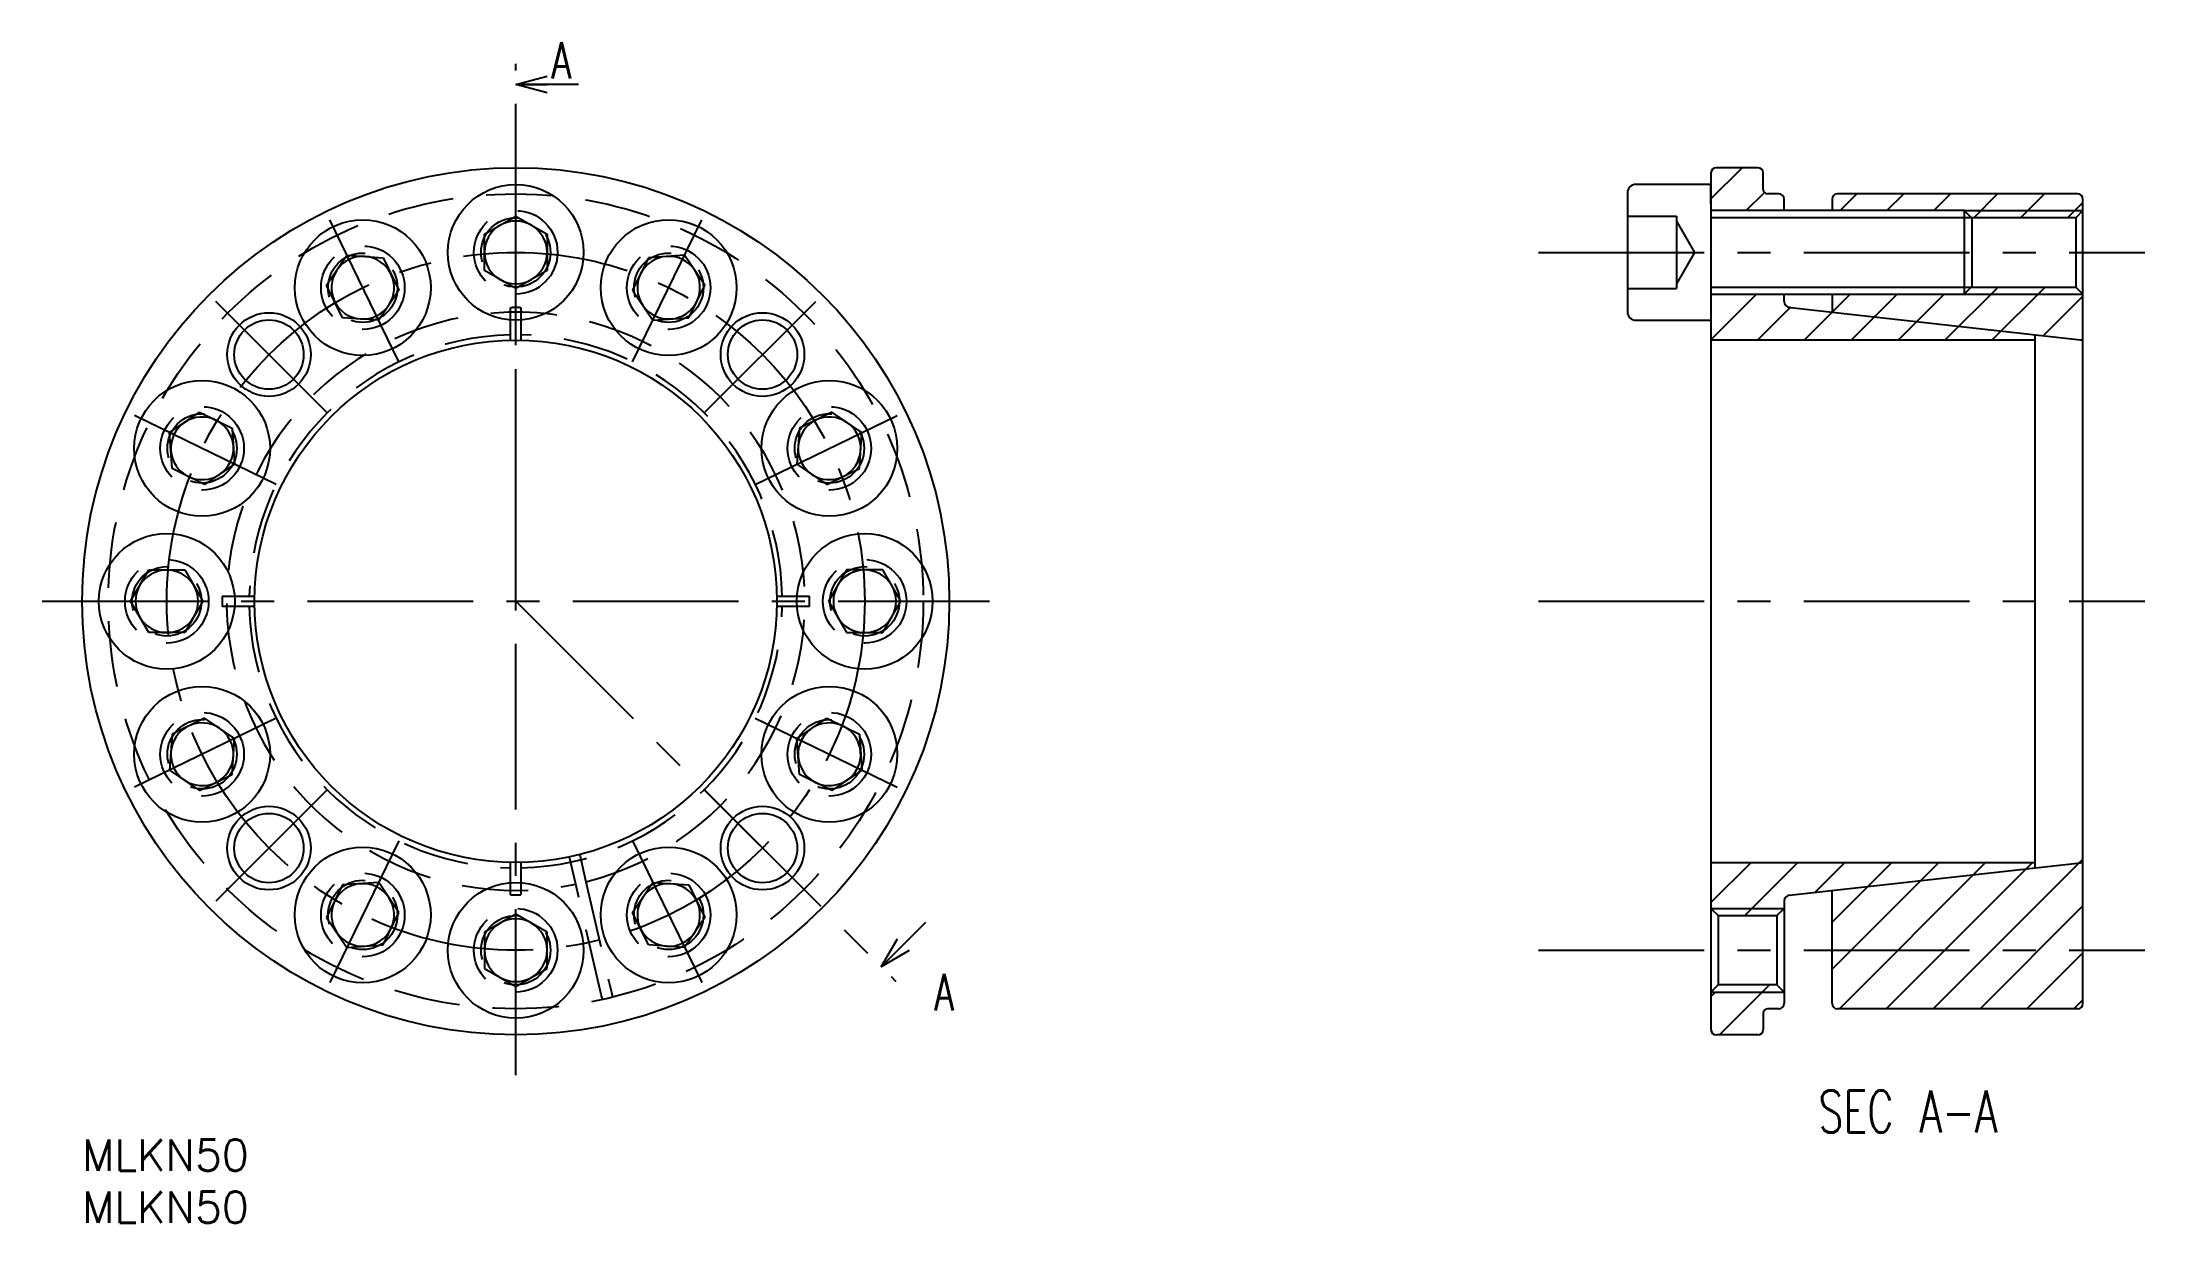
# Model space of a CAD drawing. Extents: x -4 to 197, y -8 to 105.
import ezdxf
from ezdxf.enums import TextEntityAlignment as Align

# ---------------------------------------------------------------- set-up
doc = ezdxf.new("R2010")
doc.units = 0
doc.header["$LTSCALE"] = 0.5
doc.linetypes.add('CENTER', pattern=[50.8, 31.75, -6.35, 6.35, -6.35])
doc.linetypes.add('DASHED', pattern=[19.05, 12.7, -6.35])
for name, color, linetype in [('MSM_CENTER', 1, 'CENTER'), ('MSM_CONTINUOUS', 7, 'CONTINUOUS'), ('MSM_DASHED', 4, 'DASHED'), ('MSM_NARROW', 5, 'CONTINUOUS'), ('MSM_PART_NUMBER', 7, 'CONTINUOUS')]:
    doc.layers.add(name, color=color, linetype=linetype)
doc.styles.get("Standard").update_dxf_attribs({"font": 'txt.shx', "height": 3, "bigfont": 'bigfont.shx'})

msp = doc.modelspace()

# ---------------------------------------------------------------- linework, layer by layer
at = {"layer": 'MSM_CENTER'}
for p, q in [((41.5, 51.5), (41.5, 102.96)), ((41.5, 6.16), (41.5, 96.84)), ((30.32, 74.43), (23.7, 88)), ((52.68, 74.43), (59.3, 88)), ((139.38, 84.9), (197.44, 84.9)), ((23.46, 69.54), (12.79, 80.21)), ((59.54, 69.54), (70.21, 80.21)), ((18.57, 62.68), (5, 69.3)), ((64.43, 62.68), (78, 69.3)), ((-3.84, 51.5), (86.84, 51.5)), ((41.5, 51.5), (77.89, 15.11)), ((139.38, 51.5), (197.44, 51.5)), ((18.57, 40.32), (5, 33.7)), ((64.43, 40.32), (78, 33.7)), ((23.46, 33.46), (12.79, 22.79)), ((59.54, 33.46), (70.21, 22.79)), ((30.32, 28.57), (23.7, 15)), ((52.68, 28.57), (59.3, 15)), ((139.38, 18.1), (197.44, 18.1))]:
    msp.add_line(p, q, dxfattribs=at)
msp.add_circle((41.5, 51.5), 33.4, dxfattribs=at)
at = {"layer": 'MSM_CONTINUOUS'}
for p, q in [((160.4, 93), (156.4, 93)), ((147.9, 90.6), (147.9, 79.2)), ((155.9, 91.4), (148.7, 91.4)), ((155.9, 92.5), (155.9, 10.5)), ((155.9, 89.5), (155.9, 91.4)), ((160.9, 90.91), (160.9, 92.5)), ((180.13, 88.9), (155.9, 88.9)), ((162.4, 90.5), (161.31, 90.5)), ((162.9, 88.9), (162.9, 90)), ((167.5, 90), (167.5, 88.9)), ((191, 90.5), (168, 90.5)), ((180.9, 88.13), (180.13, 88.9)), ((180.13, 88.9), (180.13, 80.9)), ((191.5, 88.9), (190.82, 88.22)), ((191.5, 13), (191.5, 90)), ((38.5, 86.63), (41.5, 88.36)), ((38.5, 83.17), (38.5, 86.63)), ((41.5, 88.36), (44.5, 86.63)), ((44.5, 86.63), (44.5, 83.17)), ((147.9, 88.36), (152.6, 88.36)), ((152.6, 88.36), (152.6, 81.44)), ((152.6, 87.9), (154.33, 84.9)), ((190.82, 88.22), (180.81, 88.22)), ((180.9, 81.67), (180.9, 88.13)), ((190.82, 88.22), (190.82, 81.58)), ((23.4, 81.76), (25.34, 84.63)), ((25.34, 84.63), (28.8, 84.39)), ((57.66, 84.63), (54.2, 84.39)), ((59.6, 81.76), (57.66, 84.63)), ((154.33, 84.9), (152.6, 81.9)), ((28.8, 84.39), (30.31, 81.28)), ((41.5, 81.44), (38.5, 83.17)), ((44.5, 83.17), (41.5, 81.44)), ((54.2, 84.39), (52.69, 81.28)), ((24.92, 78.65), (23.4, 81.76)), ((30.31, 81.28), (28.38, 78.41)), ((52.69, 81.28), (54.62, 78.41)), ((58.08, 78.65), (59.6, 81.76)), ((147.9, 81.44), (152.6, 81.44)), ((155.9, 80.9), (180.13, 80.9)), ((162.9, 80.21), (162.9, 80.9)), ((167.5, 80.9), (167.5, 79.17)), ((180.13, 80.9), (180.9, 81.67)), ((180.81, 81.58), (190.82, 81.58)), ((190.82, 81.58), (191.5, 80.9)), ((28.38, 78.41), (24.92, 78.65)), ((54.62, 78.41), (58.08, 78.65)), ((163.5, 79.61), (163.43, 79.62)), ((163.5, 79.61), (191.28, 76.52)), ((148.7, 78.4), (155.9, 78.4)), ((186.9, 76.5), (155.9, 76.5)), ((163.5, 76.5), (163.5, 76.49)), ((186.9, 77.01), (186.9, 25.99)), ((8.37, 67.66), (11.24, 69.6)), ((11.24, 69.6), (14.35, 68.08)), ((71.76, 69.6), (68.65, 68.08)), ((74.63, 67.66), (71.76, 69.6)), ((8.61, 64.2), (8.37, 67.66)), ((14.35, 68.08), (14.59, 64.62)), ((68.65, 68.08), (68.41, 64.62)), ((74.39, 64.2), (74.63, 67.66)), ((14.59, 64.62), (11.72, 62.69)), ((68.41, 64.62), (71.28, 62.69)), ((11.72, 62.69), (8.61, 64.2)), ((71.28, 62.69), (74.39, 64.2)), ((4.64, 51.5), (6.37, 54.5)), ((6.37, 54.5), (9.83, 54.5)), ((9.83, 54.5), (11.56, 51.5)), ((73.17, 54.5), (71.44, 51.5)), ((76.63, 54.5), (73.17, 54.5)), ((78.36, 51.5), (76.63, 54.5)), ((6.37, 48.5), (4.64, 51.5)), ((11.56, 51.5), (9.83, 48.5)), ((71.44, 51.5), (73.17, 48.5)), ((76.63, 48.5), (78.36, 51.5)), ((9.83, 48.5), (6.37, 48.5)), ((73.17, 48.5), (76.63, 48.5)), ((11.72, 40.31), (8.61, 38.8)), ((14.59, 38.38), (11.72, 40.31)), ((68.41, 38.38), (71.28, 40.31)), ((71.28, 40.31), (74.39, 38.8)), ((8.61, 38.8), (8.37, 35.34)), ((14.35, 34.92), (14.59, 38.38)), ((68.65, 34.92), (68.41, 38.38)), ((74.39, 38.8), (74.63, 35.34)), ((8.37, 35.34), (11.24, 33.4)), ((11.24, 33.4), (14.35, 34.92)), ((71.76, 33.4), (68.65, 34.92)), ((74.63, 35.34), (71.76, 33.4)), ((155.9, 26.5), (186.9, 26.5)), ((163.43, 23.38), (191.28, 26.48)), ((24.92, 24.35), (23.4, 21.24)), ((28.38, 24.59), (24.92, 24.35)), ((30.31, 21.72), (28.38, 24.59)), ((52.69, 21.72), (54.62, 24.59)), ((54.62, 24.59), (58.08, 24.35)), ((58.08, 24.35), (59.6, 21.24)), ((162.9, 22.79), (162.9, 13)), ((167.5, 13), (167.5, 23.83)), ((23.4, 21.24), (25.34, 18.37)), ((28.8, 18.61), (30.31, 21.72)), ((41.5, 21.56), (38.5, 19.83)), ((44.5, 19.83), (41.5, 21.56)), ((54.2, 18.61), (52.69, 21.72)), ((59.6, 21.24), (57.66, 18.37)), ((155.9, 22.1), (156.58, 21.42)), ((156.58, 21.42), (156.58, 14.78)), ((156.58, 21.42), (162.22, 21.42)), ((162.22, 21.42), (162.9, 22.1)), ((162.22, 21.42), (162.22, 14.78)), ((25.34, 18.37), (28.8, 18.61)), ((38.5, 19.83), (38.5, 16.37)), ((44.5, 16.37), (44.5, 19.83)), ((57.66, 18.37), (54.2, 18.61)), ((38.5, 16.37), (41.5, 14.64)), ((41.5, 14.64), (44.5, 16.37)), ((156.58, 14.78), (155.9, 14.1)), ((162.22, 14.78), (156.58, 14.78)), ((162.9, 14.1), (162.22, 14.78)), ((160.9, 12.09), (160.9, 10.5)), ((162.4, 12.5), (161.31, 12.5)), ((191, 12.5), (168, 12.5)), ((160.4, 10), (156.4, 10))]:
    msp.add_line(p, q, dxfattribs=at)
for centre, radius in [((41.5, 51.5), 41.5), ((41.5, 84.9), 6.5), ((26.86, 81.52), 6.5), ((56.14, 81.52), 6.5), ((17.88, 75.12), 3.32), ((41.5, 51.5), 25), ((65.12, 75.12), 3.32), ((11.48, 66.14), 6.5), ((71.52, 66.14), 6.5), ((8.1, 51.5), 6.5), ((74.9, 51.5), 6.5), ((11.48, 36.86), 6.5), ((71.52, 36.86), 6.5), ((17.88, 27.88), 3.32), ((65.12, 27.88), 3.32), ((26.86, 21.48), 6.5), ((56.14, 21.48), 6.5), ((41.5, 18.1), 6.5)]:
    msp.add_circle(centre, radius, dxfattribs=at)
for centre, radius, start, end in [((156.4, 92.5), 0.5, 90, 180), ((160.4, 92.5), 0.5, 0, 90), ((148.7, 90.6), 0.8, 90, 180), ((161.31, 90.91), 0.41, 180, 270), ((162.4, 90), 0.5, 0, 90), ((168, 90), 0.5, 90, 180), ((191, 90), 0.5, 0, 90), ((41.5, 84.9), 3, 120, 180), ((41.5, 84.9), 3, 60, 120), ((41.5, 84.9), 3, 0, 60), ((41.5, 84.9), 3, 180, 240), ((41.5, 84.9), 3, 300, 0), ((26.86, 81.52), 3, 146, 206), ((26.86, 81.52), 3, 86, 146), ((26.86, 81.52), 3, 26, 86), ((26.86, 81.52), 3, 326, 26), ((56.14, 81.52), 3, 154, 214), ((56.14, 81.52), 3, 94, 154), ((56.14, 81.52), 3, 34, 94), ((56.14, 81.52), 3, 334, 34), ((41.5, 84.9), 3, 240, 300), ((26.86, 81.52), 3, 206, 266), ((26.86, 81.52), 3, 266, 326), ((56.14, 81.52), 3, 214, 274), ((56.14, 81.52), 3, 274, 334), ((148.7, 79.2), 0.8, 180, 270), ((163.5, 80.21), 0.6, 180, 263.66), ((191.3, 76.72), 0.2, 263.66, 0), ((11.48, 66.14), 3, 124, 184), ((11.48, 66.14), 3, 64, 124), ((11.48, 66.14), 3, 4, 64), ((71.52, 66.14), 3, 116, 176), ((71.52, 66.14), 3, 56, 116), ((71.52, 66.14), 3, 356, 56), ((11.48, 66.14), 3, 184, 244), ((11.48, 66.14), 3, 304, 4), ((71.52, 66.14), 3, 176, 236), ((71.52, 66.14), 3, 296, 356), ((11.48, 66.14), 3, 244, 304), ((71.52, 66.14), 3, 236, 296), ((8.1, 51.5), 3, 90, 150), ((8.1, 51.5), 3, 30, 90), ((74.9, 51.5), 3, 90, 150), ((74.9, 51.5), 3, 30, 90), ((8.1, 51.5), 3, 150, 210), ((8.1, 51.5), 3, 330, 30), ((74.9, 51.5), 3, 150, 210), ((74.9, 51.5), 3, 330, 30), ((8.1, 51.5), 3, 210, 270), ((8.1, 51.5), 3, 270, 330), ((74.9, 51.5), 3, 210, 270), ((74.9, 51.5), 3, 270, 330), ((11.48, 36.86), 3, 116, 176), ((11.48, 36.86), 3, 56, 116), ((11.48, 36.86), 3, 356, 56), ((71.52, 36.86), 3, 124, 184), ((71.52, 36.86), 3, 64, 124), ((71.52, 36.86), 3, 4, 64), ((11.48, 36.86), 3, 176, 236), ((11.48, 36.86), 3, 296, 356), ((71.52, 36.86), 3, 184, 244), ((71.52, 36.86), 3, 304, 4), ((11.48, 36.86), 3, 236, 296), ((71.52, 36.86), 3, 244, 304), ((191.3, 26.28), 0.2, 0, 96.34), ((26.86, 21.48), 3, 94, 154), ((26.86, 21.48), 3, 34, 94), ((56.14, 21.48), 3, 86, 146), ((56.14, 21.48), 3, 26, 86), ((26.86, 21.48), 3, 154, 214), ((26.86, 21.48), 3, 334, 34), ((56.14, 21.48), 3, 146, 206), ((56.14, 21.48), 3, 326, 26), ((163.5, 22.79), 0.6, 96.34, 180), ((26.86, 21.48), 3, 274, 334), ((41.5, 18.1), 3, 120, 180), ((41.5, 18.1), 3, 60, 120), ((41.5, 18.1), 3, 0, 60), ((56.14, 21.48), 3, 206, 266), ((26.86, 21.48), 3, 214, 274), ((56.14, 21.48), 3, 266, 326), ((41.5, 18.1), 3, 180, 240), ((41.5, 18.1), 3, 300, 0), ((41.5, 18.1), 3, 240, 300), ((161.31, 12.09), 0.41, 90, 180), ((162.4, 13), 0.5, 270, 360), ((168, 13), 0.5, 180, 270), ((191, 13), 0.5, 270, 360), ((156.4, 10.5), 0.5, 180, 270), ((160.4, 10.5), 0.5, 270, 360)]:
    msp.add_arc(centre, radius, start, end, dxfattribs=at)
at = {"layer": 'MSM_DASHED'}
for p, q in [((190.82, 81.52), (190.82, 81.58)), ((41, 76.49), (41, 79.61)), ((42, 79.61), (42, 76.49)), ((13.39, 52), (16.51, 52)), ((16.51, 51), (13.39, 51)), ((66.49, 52), (69.61, 52)), ((69.61, 51), (66.49, 51)), ((41, 23.39), (41, 26.51)), ((42, 26.51), (42, 23.39)), ((47.24, 24.43), (46.64, 27.01)), ((47.62, 27.23), (48.21, 24.66)), ((49.67, 13.88), (47.24, 24.43)), ((48.21, 24.66), (50.65, 14.1)), ((50.65, 14.1), (50.76, 13.62)), ((49.79, 13.39), (49.67, 13.88))]:
    msp.add_line(p, q, dxfattribs=at)
for centre, radius in [((41.5, 51.5), 39), ((41.5, 84.9), 4), ((41.5, 84.9), 3.32), ((26.86, 81.52), 4), ((26.86, 81.52), 3.32), ((56.14, 81.52), 4), ((56.14, 81.52), 3.32), ((11.48, 66.14), 4), ((11.48, 66.14), 3.32), ((71.52, 66.14), 4), ((71.52, 66.14), 3.32), ((8.1, 51.5), 4), ((8.1, 51.5), 3.32), ((74.9, 51.5), 4), ((74.9, 51.5), 3.32), ((11.48, 36.86), 4), ((71.52, 36.86), 4), ((11.48, 36.86), 3.32), ((71.52, 36.86), 3.32), ((26.86, 21.48), 4), ((26.86, 21.48), 3.32), ((56.14, 21.48), 4), ((56.14, 21.48), 3.32), ((41.5, 18.1), 4), ((41.5, 18.1), 3.32)]:
    msp.add_circle(centre, radius, dxfattribs=at)
for radius, start, end in [(27.67, 284.0355, 281.9645), (28.11, 88.9808, 91.0192), (25.51, 91.123, 178.877), (25.51, 1.123, 88.877), (28.11, 178.9808, 181.0192), (25.51, 181.123, 268.877), (25.51, 271.123, 358.877), (28.11, 358.9808, 1.0192), (28.11, 268.9808, 271.0192)]:
    msp.add_arc((41.5, 51.5), radius, start, end, dxfattribs=at)
at = {"layer": 'MSM_NARROW'}
for p, q in [((155.9, 90.01), (158.89, 93)), ((159.28, 88.9), (161.01, 90.63)), ((168.26, 88.9), (169.86, 90.5)), ((172.75, 88.9), (174.35, 90.5)), ((177.24, 88.9), (178.84, 90.5)), ((180.13, 88.9), (191.5, 88.9)), ((181.05, 88.22), (183.33, 90.5)), ((185.54, 88.22), (187.82, 90.5)), ((190.03, 88.22), (191.5, 89.69)), ((180.81, 88.22), (155.9, 88.22)), ((155.9, 81.58), (180.81, 81.58)), ((155.9, 76.54), (160.26, 80.9)), ((164.83, 76.49), (169.24, 80.9)), ((169.32, 76.49), (173.73, 80.9)), ((173.81, 76.49), (178.22, 80.9)), ((178.3, 76.49), (183.39, 81.58)), ((180.13, 80.9), (191.5, 80.9)), ((182.79, 76.49), (187.88, 81.58)), ((187.71, 76.92), (191.5, 80.71)), ((160.34, 76.49), (163.45, 79.6)), ((155.9, 22.66), (159.74, 26.5)), ((159.15, 21.42), (164.23, 26.5)), ((165.87, 23.65), (168.72, 26.5)), ((167.5, 20.79), (173.21, 26.5)), ((167.5, 16.3), (177.7, 26.5)), ((168.19, 12.5), (182.19, 26.5)), ((172.68, 12.5), (186.68, 26.5)), ((177.17, 12.5), (191.5, 26.83)), ((181.66, 12.5), (191.5, 22.34)), ((155.9, 22.1), (162.9, 22.1)), ((186.15, 12.5), (191.5, 17.85)), ((155.9, 14.1), (162.9, 14.1)), ((155.9, 13.68), (156.32, 14.1)), ((156.71, 10), (161.49, 14.78)), ((190.64, 12.5), (191.5, 13.36))]:
    msp.add_line(p, q, dxfattribs=at)
for centre in [(17.88, 75.12), (65.12, 75.12), (17.88, 27.88), (65.12, 27.88)]:
    msp.add_circle(centre, 4, dxfattribs=at)
at = {"layer": 'MSM_PART_NUMBER'}
for p, q in [((41.5, 100.96), (44.5, 101.76)), ((47.5, 100.96), (41.5, 100.96)), ((44.5, 100.16), (41.5, 100.96)), ((41.5, 100.96), (44.5, 100.96)), ((80.72, 20.77), (76.48, 16.52)), ((76.48, 16.52), (78.03, 19.21)), ((76.48, 16.52), (78.6, 18.65)), ((79.17, 18.08), (76.48, 16.52))]:
    msp.add_line(p, q, dxfattribs=at)

# ---------------------------------------------------------------- texts
at = {"layer": 'MSM_PART_NUMBER', "width": 0.7}
for p in [(44.92, 105.03), (81.56, 15.85)]:
    msp.add_text('A', height=3.5, dxfattribs=at).set_placement(p, align=Align.TOP_LEFT)
msp.add_text('SEC A-A', height=4, dxfattribs=at).set_placement((166.18, -0.53), align=Align.BOTTOM_LEFT)
at = {"layer": 'MSM_PART_NUMBER'}
for p in [(0, -3), (0, -8)]:
    msp.add_text('MLKN50', height=3, dxfattribs=at).set_placement(p)

doc.saveas('drawing.dxf')
